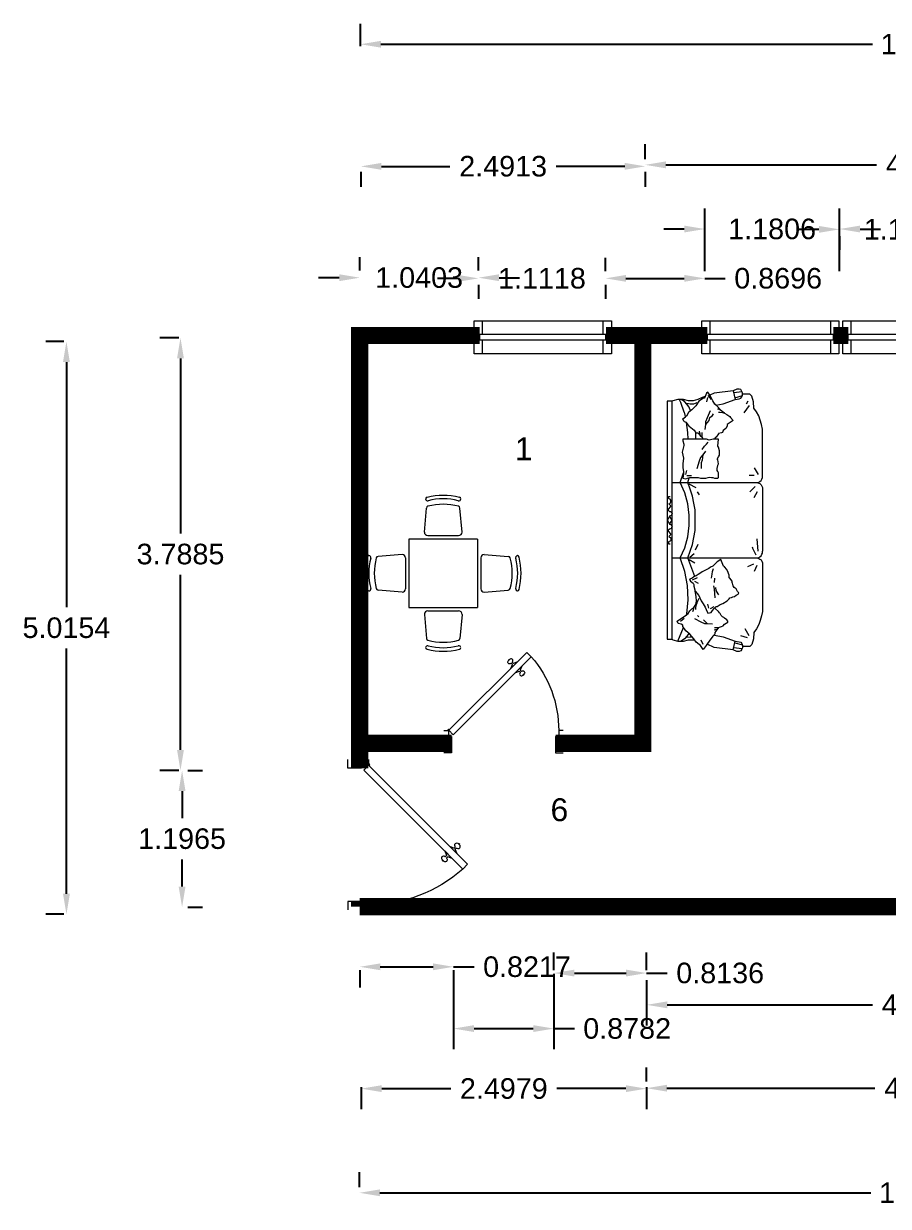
# Model space of a CAD drawing. Header units: metres. Extents: x -92766 to 98207, y -36056 to 71601.
# Drawn here: x 2.06 to 9.63, y -2.62 to 7.73 of the extents above; entities that cross this region are included whole.
import ezdxf

# ---------------------------------------------------------------- set-up
doc = ezdxf.new("R2010")
doc.units = ezdxf.units.M
doc.header["$MEASUREMENT"] = 0
for name, color, linetype, lineweight in [('ANGLE (COTE)', 251, 'Continuous', 0), ('DOORS (USI)', 5, 'Continuous', 15), ('TABLE (TABEL)', 251, 'Continuous', 0), ('WALLS (PERETI)', 1, 'Continuous', 30), ('WINDOWS (FERESTRE)', 4, 'Continuous', 15), ('www.cadblocksfree.com', 7, 'Continuous', 5)]:
    doc.layers.add(name, color=color, linetype=linetype, lineweight=lineweight)
doc.styles.get("Standard").update_dxf_attribs({"font": 'arial.ttf'})
doc.dimstyles.get("Standard").update_dxf_attribs({"dimtxt": 0.18, "dimasz": 0.18, "dimexe": 0.18, "dimexo": 0.0625, "dimgap": 0.09, "dimtad": 0, "dimtih": 1, "dimtoh": 1, "dimdec": 4, "dimzin": 0, "dimdsep": 46, "dimtxsty": 'Standard', "dimcen": 0.09, "dimadec": 0, "dimazin": 0, "dimtfac": 1, "dimtdec": 4, "dimtofl": 0, "dimtmove": 0, "dimatfit": 3, "dimfxl": 1, "dimtolj": 1, "dimtzin": 0, "dimarcsym": 0})

# ---------------------------------------------------------------- blocks, each defined once
blk = doc.blocks.new('puerta 0.8')
at = {"layer": 'www.cadblocksfree.com'}
for points in [[(0, 0.8), (0, 0.7691), (0.0411, 0.7691), (0.0411, 0.7486), (0.1489, 0.7486), (0.1489, 0.8)], [(0, 0), (0, 0.0309), (0.0411, 0.0309), (0.0411, 0.0514), (0.1489, 0.0514), (0.1489, 0)]]:
    blk.add_lwpolyline(points, dxfattribs=at)
at = {"layer": 'www.cadblocksfree.com', "linetype": 'Continuous'}
for points in [[(-0.0012, 0.7662), (0.0279, 0.7371), (-0.4942, 0.2151), (-0.5233, 0.2442)], [(-0.4718, 0.3675), (-0.4697, 0.3654), (-0.4733, 0.3618), (-0.4755, 0.3639)], [(-0.3708, 0.2665), (-0.373, 0.2687), (-0.3766, 0.2651), (-0.3744, 0.2629)]]:
    blk.add_lwpolyline(points, close=True, dxfattribs=at)
for points in [[(-0.4169, 0.3505), (-0.4606, 0.3069), (-0.4487, 0.3338), (-0.4552, 0.3402, 0.414214), (-0.4591, 0.3402, -0.990713), (-0.4745, 0.3605), (-0.4684, 0.3666)], [(-0.4584, 0.309), (-0.4148, 0.3527), (-0.4417, 0.3408), (-0.4481, 0.3473, -0.414214), (-0.4481, 0.3512, 0.990713), (-0.4684, 0.3666), (-0.4745, 0.3605)], [(-0.3878, 0.3214), (-0.4315, 0.2778), (-0.4046, 0.2896), (-0.3981, 0.2832, -0.414214), (-0.3981, 0.2793, 0.990713), (-0.3778, 0.2638), (-0.3717, 0.2699)], [(-0.4293, 0.2799), (-0.3857, 0.3236), (-0.3975, 0.2967), (-0.3911, 0.2902, 0.414214), (-0.3872, 0.2902, -0.990713), (-0.3717, 0.2699), (-0.3778, 0.2638)]]:
    blk.add_lwpolyline(points, format="xyb", dxfattribs=at)
at = {"layer": 'www.cadblocksfree.com'}
blk.add_circle((-0.0041, 0.7691), 0.00413, dxfattribs=at)
at = {"layer": 'www.cadblocksfree.com', "linetype": 'Continuous', "lineweight": 0}
blk.add_arc((-0.0021, 0.7802), 0.7493, 228.94963, 270.1584, dxfattribs=at)
blk = doc.blocks.new('PUERTA .90')
at = {"layer": 'www.cadblocksfree.com'}
for points in [[(-0.1234, 0.875), (-0.1234, 0.8441), (-0.0823, 0.8441), (-0.0823, 0.8236), (0, 0.8236), (0, 0.875)], [(-0.1234, -0.025), (-0.1234, 0.0059), (-0.0823, 0.0059), (-0.0823, 0.0264), (0, 0.0264), (0, -0.025)]]:
    blk.add_lwpolyline(points, dxfattribs=at)
at = {"layer": 'www.cadblocksfree.com', "linetype": 'Continuous'}
for points in [[(-0.1246, 0.8412), (-0.0955, 0.8121), (-0.6883, 0.2194), (-0.7174, 0.2485)], [(-0.666, 0.3718), (-0.6638, 0.3697), (-0.6674, 0.366), (-0.6696, 0.3682)], [(-0.5649, 0.2708), (-0.5671, 0.273), (-0.5707, 0.2694), (-0.5685, 0.2672)]]:
    blk.add_lwpolyline(points, close=True, dxfattribs=at)
for points in [[(-0.6111, 0.3548), (-0.6547, 0.3112), (-0.6429, 0.338), (-0.6493, 0.3445, 0.414214), (-0.6532, 0.3445, -0.990713), (-0.6686, 0.3648), (-0.6626, 0.3709)], [(-0.6525, 0.3133), (-0.6089, 0.357), (-0.6358, 0.3451), (-0.6422, 0.3516, -0.414214), (-0.6422, 0.3555, 0.990713), (-0.6626, 0.3709), (-0.6686, 0.3648)], [(-0.582, 0.3257), (-0.6256, 0.2821), (-0.5987, 0.2939), (-0.5923, 0.2875, -0.414214), (-0.5923, 0.2835, 0.990713), (-0.572, 0.2681), (-0.5659, 0.2742)], [(-0.6235, 0.2842), (-0.5798, 0.3279), (-0.5917, 0.301), (-0.5852, 0.2945, 0.414214), (-0.5813, 0.2945, -0.990713), (-0.5659, 0.2742), (-0.572, 0.2681)]]:
    blk.add_lwpolyline(points, format="xyb", dxfattribs=at)
at = {"layer": 'www.cadblocksfree.com'}
blk.add_circle((-0.1276, 0.8441), 0.00413, dxfattribs=at)
at = {"layer": 'www.cadblocksfree.com', "linetype": 'Continuous', "lineweight": 0}
blk.add_arc((-0.1259, 0.8534), 0.8476, 228.42363, 270.16385, dxfattribs=at)
blk = doc.blocks.new('V_C_12M')
at = {"extrusion": (0, 0, -1)}
for p, q in [((0.05, -0.03), (0, -0.03)), ((0.05, -0.02), (0.05, -0.48)), ((0.07, -0.02), (0.05, -0.02)), ((0.07, -0.02), (0.07, -0.48)), ((0.12, -0.03), (0.07, -0.03)), ((0.05, -0.47), (0, -0.47)), ((0.12, -0.47), (0.07, -0.47)), ((0.07, -0.48), (0.05, -0.48))]:
    blk.add_line(p, q, dxfattribs=at)
blk.add_lwpolyline([(0, -0.5), (0, 0), (-0.12, 0), (-0.12, -0.5)], close=True, dxfattribs=at)
blk = doc.blocks.new('A$C454D7544')
at = {"linetype": 'Continuous'}
for p, q in [((225, 100), (255, 450)), ((775, 100), (745, 450)), ((0, 0), (0, -1000)), ((1000, 0), (0, 0)), ((275, 50), (725, 50)), ((1000, 0), (1000, -1000)), ((-100, -225), (-450, -255)), ((-50, -275), (-50, -725)), ((1050, -275), (1050, -725)), ((1100, -225), (1450, -255)), ((-100, -775), (-450, -745)), ((1100, -775), (1450, -745)), ((0, -1000), (1000, -1000)), ((225, -1100), (255, -1450)), ((275, -1050), (725, -1050)), ((775, -1100), (745, -1450))]:
    blk.add_line(p, q, dxfattribs=at)
for centre, radius, start, end in [((271, 579), 30, 104.0148, 166.513), ((272, 587), 30, 183.6236, 284.5983), ((500, -337), 974, 75.9852, 104.0148), ((500, -287), 874, 75.4017, 104.5983), ((728, 587), 30, 255.4017, 356.3764), ((729, 579), 30, 13.487, 75.9852), ((285, 448), 30, 105.3076, 175.0683), ((500, -337), 844, 74.6924, 105.3076), ((715, 448), 30, 4.9317, 74.6924), ((275, 100), 50, 180, 270), ((725, 100), 50, 270, 0), ((337, -500), 974, 165.9852, 194.0148), ((-579, -271), 30, 103.487, 165.9852), ((287, -500), 874, 165.4017, 194.5983), ((-587, -272), 30, 345.4017, 86.3764), ((337, -500), 844, 164.6924, 195.3076), ((-448, -285), 30, 94.9317, 164.6924), ((-100, -275), 50, 0, 90), ((1100, -275), 50, 90, 180), ((1448, -285), 30, 15.3076, 85.0683), ((663, -500), 844, 344.6924, 15.3076), ((1587, -272), 30, 93.6236, 194.5983), ((713, -500), 874, 345.4017, 14.5983), ((1579, -271), 30, 14.0148, 76.513), ((663, -500), 974, 345.9852, 14.0148), ((-579, -729), 30, 194.0148, 256.513), ((-587, -728), 30, 273.6236, 14.5983), ((-448, -715), 30, 195.3076, 265.0683), ((-100, -725), 50, 270, 0), ((1100, -725), 50, 180, 270), ((1448, -715), 30, 274.9317, 344.6924), ((1587, -728), 30, 165.4017, 266.3764), ((1579, -729), 30, 283.487, 345.9852), ((275, -1100), 50, 90, 180), ((725, -1100), 50, 0, 90), ((285, -1448), 30, 184.9317, 254.6924), ((500, -663), 844, 254.6924, 285.3076), ((715, -1448), 30, 285.3076, 355.0683), ((272, -1587), 30, 75.4017, 176.3764), ((271, -1579), 30, 193.487, 255.9852), ((500, -663), 974, 255.9852, 284.0148), ((500, -713), 874, 255.4017, 284.5983), ((728, -1587), 30, 3.6236, 104.5983), ((729, -1579), 30, 284.0148, 346.513)]:
    blk.add_arc(centre, radius, start, end, dxfattribs=at)
blk = doc.blocks.new('SOFA3')
at = {"color": 3}
for p, q in [((993.75, 0), (-993.75, 0)), ((-993.75, 0), (-993.75, -42.5)), ((993.75, -42.5), (993.75, 0)), ((-998.75, -47.5), (-1008.75, -90)), ((-1008.75, -90), (-1008.75, -135)), ((-993.75, -42.5), (-998.75, -47.5)), ((-993.75, -42.5), (1.25, -42.5)), ((-313.75, -42.5), (-313.75, -750)), ((1.25, -42.5), (993.75, -42.5)), ((316.25, -42.5), (316.25, -750)), ((998.75, -47.5), (993.75, -42.5)), ((1008.75, -90), (998.75, -47.5)), ((1008.75, -135), (1008.75, -90)), ((-991.25, -145), (-1008.75, -117.5)), ((-1008.75, -135), (-998.75, -177.5)), ((-998.75, -177.5), (-998.75, -217.5)), ((-968.75, -165), (-991.25, -145)), ((-976.25, -165), (-973.75, -192.5)), ((-973.75, -192.5), (-973.75, -210)), ((-946.25, -180), (-968.75, -165)), ((-468.75, -230), (-313.75, -172.5)), ((-313.75, -172.5), (-258.75, -192.5)), ((-258.75, -192.5), (-201.25, -212.5)), ((201.25, -212.5), (258.75, -192.5)), ((258.75, -192.5), (316.25, -172.5)), ((316.25, -172.5), (353.75, -185)), ((913.75, -195), (943.75, -182.5)), ((943.75, -182.5), (968.75, -165)), ((968.75, -165), (991.25, -145)), ((978.75, -165), (973.75, -192.5)), ((973.75, -192.5), (973.75, -222.5)), ((991.25, -145), (1008.75, -117.5)), ((998.75, -177.5), (1008.75, -135)), ((998.75, -217.5), (998.75, -177.5)), ((-998.75, -217.5), (-1001.25, -232.5)), ((-466.25, -232.5), (-471.25, -222.5)), ((-201.25, -212.5), (-143.75, -222.5)), ((-143.75, -222.5), (-86.25, -232.5)), ((-86.25, -232.5), (-23.75, -235)), ((-23.75, -235), (26.25, -235)), ((26.25, -235), (86.25, -232.5)), ((86.25, -232.5), (143.75, -222.5)), ((143.75, -222.5), (201.25, -212.5)), ((736.25, -237.5), (676.25, -237.5)), ((973.75, -222.5), (983.75, -250)), ((1008.75, -255), (998.75, -217.5)), ((1026.25, -292.5), (1008.75, -255)), ((1033.75, -317.5), (1026.25, -292.5)), ((-1081.25, -552.5), (-1061.25, -392.5)), ((-1061.25, -392.5), (-1033.75, -335)), ((-958.75, -395), (-973.75, -467.5)), ((1061.25, -392.5), (1043.75, -355)), ((1081.25, -552.5), (1061.25, -392.5)), ((-973.75, -467.5), (-1008.75, -567.5)), ((961.25, -407.5), (973.75, -467.5)), ((973.75, -467.5), (1008.75, -567.5)), ((-1096.25, -582.5), (-1081.25, -552.5)), ((-1096.25, -600), (-1096.25, -582.5)), ((-1081.25, -552.5), (-1008.75, -567.5)), ((-1008.75, -567.5), (-1013.75, -600)), ((1081.25, -552.5), (1008.75, -567.5)), ((1008.75, -567.5), (1013.75, -600)), ((1096.25, -582.5), (1081.25, -552.5)), ((1096.25, -600), (1096.25, -582.5)), ((-1091.25, -615), (-1096.25, -600)), ((-1076.25, -625), (-1091.25, -615)), ((-1063.75, -630), (-1076.25, -625)), ((-1046.25, -630), (-1063.75, -630)), ((-1053.75, -690), (-1053.75, -630)), ((-1036.25, -707.5), (-1053.75, -690)), ((-1028.75, -625), (-1046.25, -630)), ((-1018.75, -615), (-1028.75, -625)), ((-1013.75, -600), (-1018.75, -615)), ((1013.75, -600), (1018.75, -615)), ((1018.75, -615), (1031.25, -625)), ((1031.25, -625), (1046.25, -630)), ((1036.25, -707.5), (1053.75, -690)), ((1046.25, -630), (1063.75, -630)), ((1053.75, -690), (1053.75, -630)), ((1063.75, -630), (1076.25, -625)), ((1076.25, -625), (1091.25, -615)), ((1091.25, -615), (1096.25, -600)), ((-988.75, -720), (-1036.25, -707.5)), ((-936.25, -725), (-988.75, -720)), ((-906.25, -745), (-936.25, -725)), ((-871.25, -765), (-906.25, -745)), ((-836.25, -777.5), (-871.25, -765)), ((-798.75, -787.5), (-836.25, -777.5)), ((-761.25, -795), (-798.75, -787.5)), ((-341.25, -790), (-356.25, -795)), ((-331.25, -785), (-341.25, -790)), ((-323.75, -775), (-331.25, -785)), ((-318.75, -765), (-323.75, -775)), ((-313.75, -750), (-318.75, -765)), ((-313.75, -750), (-311.25, -765)), ((-311.25, -765), (-306.25, -775)), ((-306.25, -775), (-296.25, -785)), ((-296.25, -785), (-283.75, -790)), ((-283.75, -790), (-273.75, -795)), ((283.75, -790), (273.75, -795)), ((296.25, -785), (283.75, -790)), ((306.25, -775), (296.25, -785)), ((311.25, -765), (306.25, -775)), ((316.25, -750), (311.25, -765)), ((316.25, -750), (318.75, -765)), ((318.75, -765), (323.75, -775)), ((323.75, -775), (331.25, -785)), ((331.25, -785), (343.75, -790)), ((343.75, -790), (356.25, -795)), ((761.25, -795), (798.75, -787.5)), ((798.75, -787.5), (836.25, -777.5)), ((836.25, -777.5), (873.75, -765)), ((873.75, -765), (906.25, -745)), ((906.25, -745), (936.25, -725)), ((936.25, -725), (988.75, -720)), ((988.75, -720), (1036.25, -707.5)), ((-723.75, -797.5), (-761.25, -795)), ((-683.75, -795), (-723.75, -797.5)), ((-366.25, -795), (-683.75, -795)), ((-356.25, -795), (-366.25, -795)), ((-273.75, -795), (-258.75, -795)), ((1.25, -795), (-258.75, -795)), ((258.75, -795), (1.25, -795)), ((273.75, -795), (258.75, -795)), ((356.25, -795), (368.75, -795)), ((368.75, -795), (683.75, -795)), ((683.75, -795), (723.75, -797.5)), ((723.75, -797.5), (761.25, -795))]:
    blk.add_line(p, q, dxfattribs=at)
at = {"color": 1}
for p, q in [((-1008.75, -90), (-896.25, -135)), ((-868.75, -117.5), (-861.25, -92.5)), ((-861.25, -92.5), (-843.75, -82.5)), ((-843.75, -82.5), (-823.75, -112.5)), ((-178.75, -10), (-196.25, -10)), ((-196.25, -10), (-196.25, -25)), ((-176.25, -17.5), (-178.75, -10)), ((-173.75, -25), (-176.25, -17.5)), ((-168.75, -30), (-173.75, -25)), ((-161.25, -30), (-168.75, -30)), ((-151.25, -30), (-161.25, -30)), ((-143.75, -27.5), (-151.25, -30)), ((-141.25, -22.5), (-143.75, -27.5)), ((-136.25, -15), (-141.25, -22.5)), ((-118.75, -30), (-136.25, -15)), ((-86.25, -5), (-118.75, -30)), ((-73.75, -20), (-86.25, -5)), ((-71.25, -27.5), (-73.75, -20)), ((-68.75, -35), (-71.25, -27.5)), ((-61.25, -37.5), (-68.75, -35)), ((-53.75, -42.5), (-61.25, -37.5)), ((-43.75, -37.5), (-53.75, -42.5)), ((-36.25, -35), (-43.75, -37.5)), ((-33.75, -27.5), (-36.25, -35)), ((-31.25, -20), (-33.75, -27.5)), ((1.25, -2.5), (-31.25, -20)), ((-31.25, -20), (1.25, -42.5)), ((33.75, -20), (1.25, -2.5)), ((1.25, -42.5), (33.75, -20)), ((36.25, -27.5), (33.75, -20)), ((38.75, -35), (36.25, -27.5)), ((46.25, -37.5), (38.75, -35)), ((56.25, -42.5), (46.25, -37.5)), ((63.75, -37.5), (56.25, -42.5)), ((68.75, -35), (63.75, -37.5)), ((73.75, -27.5), (68.75, -35)), ((88.75, -5), (73.75, -20)), ((73.75, -20), (73.75, -27.5)), ((121.25, -30), (88.75, -5)), ((138.75, -15), (121.25, -30)), ((138.75, -15), (141.25, -22.5)), ((141.25, -22.5), (146.25, -27.5)), ((146.25, -27.5), (153.75, -30)), ((153.75, -30), (163.75, -30)), ((163.75, -30), (168.75, -30)), ((168.75, -30), (176.25, -25)), ((176.25, -25), (178.75, -17.5)), ((178.75, -17.5), (183.75, -10)), ((183.75, -10), (198.75, -10)), ((198.75, -10), (198.75, -25)), ((-991.25, -222.5), (-951.25, -190)), ((-951.25, -190), (-923.75, -155)), ((-923.75, -155), (-886.25, -130)), ((-896.25, -135), (-893.75, -135)), ((-886.25, -130), (-876.25, -130)), ((-876.25, -130), (-868.75, -117.5)), ((-843.75, -110), (-816.25, -142.5)), ((-823.75, -112.5), (-798.75, -150)), ((-798.75, -150), (-778.75, -175)), ((-786.25, -162.5), (-781.25, -165)), ((-781.25, -165), (-663.75, -175)), ((-778.75, -175), (-756.25, -190)), ((-756.25, -190), (-738.75, -205)), ((-663.75, -175), (-543.75, -170)), ((-543.75, -170), (-428.75, -147.5)), ((-508.75, -195), (-526.25, -217.5)), ((-493.75, -187.5), (-508.75, -195)), ((-491.25, -190), (-493.75, -187.5)), ((-483.75, -207.5), (-491.25, -190)), ((-428.75, -147.5), (-313.75, -107.5)), ((-326.25, -182.5), (-356.25, -230)), ((-313.75, -107.5), (-228.75, -147.5)), ((-278.75, -225), (-311.25, -190)), ((-228.75, -147.5), (-138.75, -172.5)), ((-138.75, -172.5), (-43.75, -185)), ((-43.75, -185), (43.75, -185)), ((43.75, -185), (138.75, -172.5)), ((138.75, -172.5), (228.75, -147.5)), ((228.75, -147.5), (316.25, -107.5)), ((303.75, -180), (273.75, -240)), ((316.25, -107.5), (396.25, -137.5)), ((351.25, -130), (346.25, -155)), ((346.25, -155), (351.25, -170)), ((388.75, -135), (351.25, -130)), ((351.25, -170), (356.25, -190)), ((356.25, -190), (356.25, -207.5)), ((373.75, -165), (373.75, -202.5)), ((383.75, -155), (416.25, -165)), ((406.25, -135), (388.75, -135)), ((438.75, -130), (406.25, -135)), ((471.25, -130), (438.75, -130)), ((518.75, -135), (471.25, -130)), ((568.75, -125), (518.75, -135)), ((613.75, -135), (568.75, -125)), ((623.75, -140), (613.75, -135)), ((636.25, -140), (623.75, -140)), ((663.75, -130), (636.25, -140)), ((678.75, -130), (663.75, -130)), ((676.25, -190), (678.75, -180)), ((676.25, -212.5), (676.25, -190)), ((678.75, -135), (678.75, -130)), ((678.75, -150), (678.75, -135)), ((678.75, -170), (678.75, -150)), ((678.75, -180), (678.75, -170)), ((678.75, -175), (733.75, -172.5)), ((733.75, -172.5), (816.25, -162.5)), ((786.25, -185), (753.75, -225)), ((786.25, -185), (816.25, -162.5)), ((816.25, -162.5), (821.25, -145)), ((821.25, -145), (828.75, -140)), ((828.75, -140), (846.25, -130)), ((846.25, -130), (863.75, -152.5)), ((868.75, -162.5), (863.75, -152.5)), ((903.75, -142.5), (866.25, -150)), ((901.25, -177.5), (868.75, -162.5)), ((921.25, -205), (901.25, -177.5)), ((903.75, -142.5), (983.75, -115)), ((983.75, -115), (1006.25, -102.5)), ((-1078.75, -300), (-1046.25, -277.5)), ((-1046.25, -277.5), (-1036.25, -267.5)), ((-1036.25, -267.5), (-1018.75, -242.5)), ((-1036.25, -300), (-1001.25, -285)), ((-1018.75, -242.5), (-991.25, -222.5)), ((-863.75, -315), (-851.25, -285)), ((-851.25, -285), (-823.75, -230)), ((-806.25, -265), (-796.25, -252.5)), ((-751.25, -217.5), (-763.75, -212.5)), ((-728.75, -222.5), (-751.25, -217.5)), ((-728.75, -237.5), (-746.25, -237.5)), ((-738.75, -205), (-728.75, -222.5)), ((-728.75, -222.5), (-711.25, -235)), ((-706.25, -242.5), (-728.75, -237.5)), ((-711.25, -235), (-691.25, -247.5)), ((-691.25, -247.5), (-706.25, -242.5)), ((-703.75, -240), (-676.25, -245)), ((-671.25, -285), (-698.75, -300)), ((-691.25, -247.5), (-666.25, -260)), ((-676.25, -245), (-636.25, -242.5)), ((-628.75, -265), (-671.25, -285)), ((-666.25, -260), (-651.25, -267.5)), ((-636.25, -242.5), (-591.25, -235)), ((-591.25, -235), (-628.75, -265)), ((-548.75, -222.5), (-591.25, -235)), ((-536.25, -222.5), (-548.75, -222.5)), ((-526.25, -217.5), (-536.25, -222.5)), ((-508.75, -227.5), (-526.25, -257.5)), ((-496.25, -212.5), (-478.75, -252.5)), ((-471.25, -222.5), (-483.75, -207.5)), ((-463.75, -242.5), (-466.25, -232.5)), ((-453.75, -260), (-463.75, -242.5)), ((-443.75, -272.5), (-453.75, -260)), ((-431.25, -292.5), (-443.75, -272.5)), ((-416.25, -320), (-431.25, -292.5)), ((-246.25, -237.5), (-198.75, -260)), ((238.75, -250), (213.75, -267.5)), ((356.25, -257.5), (351.25, -277.5)), ((351.25, -277.5), (351.25, -322.5)), ((356.25, -207.5), (356.25, -222.5)), ((356.25, -222.5), (356.25, -232.5)), ((356.25, -232.5), (356.25, -257.5)), ((493.75, -267.5), (428.75, -247.5)), ((443.75, -285), (433.75, -285)), ((478.75, -285), (443.75, -285)), ((501.25, -292.5), (478.75, -285)), ((523.75, -277.5), (493.75, -267.5)), ((546.25, -297.5), (501.25, -292.5)), ((546.25, -297.5), (523.75, -277.5)), ((591.25, -292.5), (618.75, -312.5)), ((676.25, -227.5), (676.25, -212.5)), ((678.75, -247.5), (676.25, -227.5)), ((676.25, -277.5), (678.75, -247.5)), ((676.25, -312.5), (676.25, -277.5)), ((693.75, -292.5), (676.25, -297.5)), ((708.75, -275), (693.75, -292.5)), ((693.75, -292.5), (731.25, -292.5)), ((731.25, -255), (708.75, -275)), ((708.75, -275), (721.25, -275)), ((721.25, -275), (743.75, -270)), ((753.75, -225), (731.25, -240)), ((731.25, -240), (731.25, -255)), ((731.25, -292.5), (733.75, -292.5)), ((956.25, -240), (921.25, -205)), ((993.75, -265), (956.25, -240)), ((1021.25, -302.5), (993.75, -265)), ((-1046.25, -325), (-1078.75, -300)), ((-1028.75, -337.5), (-1046.25, -325)), ((-1008.75, -350), (-1028.75, -337.5)), ((-968.75, -382.5), (-1008.75, -350)), ((-951.25, -397.5), (-968.75, -382.5)), ((-913.75, -405), (-918.75, -392.5)), ((-896.25, -395), (-896.25, -397.5)), ((-868.75, -377.5), (-863.75, -337.5)), ((-863.75, -337.5), (-831.25, -302.5)), ((-863.75, -337.5), (-863.75, -315)), ((-743.75, -325), (-776.25, -340)), ((-776.25, -340), (-768.75, -367.5)), ((-768.75, -367.5), (-753.75, -377.5)), ((-753.75, -377.5), (-736.25, -392.5)), ((-726.25, -317.5), (-743.75, -325)), ((-736.25, -362.5), (-718.75, -392.5)), ((-736.25, -392.5), (-731.25, -397.5)), ((-733.75, -347.5), (-701.25, -340)), ((-698.75, -300), (-726.25, -317.5)), ((-646.25, -400), (-576.25, -395)), ((-576.25, -395), (-546.25, -390)), ((-518.75, -395), (-483.75, -397.5)), ((-483.75, -370), (-451.25, -375)), ((-451.25, -375), (-426.25, -380)), ((-426.25, -380), (-403.75, -387.5)), ((-401.25, -347.5), (-416.25, -320)), ((-391.25, -362.5), (-401.25, -347.5)), ((-383.75, -382.5), (-391.25, -362.5)), ((-361.25, -402.5), (-383.75, -382.5)), ((351.25, -322.5), (356.25, -342.5)), ((356.25, -382.5), (351.25, -395)), ((351.25, -395), (351.25, -405)), ((356.25, -342.5), (361.25, -352.5)), ((361.25, -352.5), (356.25, -370)), ((356.25, -370), (356.25, -382.5)), ((576.25, -320), (546.25, -297.5)), ((618.75, -312.5), (636.25, -327.5)), ((636.25, -327.5), (651.25, -342.5)), ((668.75, -350), (676.25, -327.5)), ((676.25, -385), (668.75, -350)), ((676.25, -327.5), (676.25, -312.5)), ((678.75, -397.5), (676.25, -385)), ((758.75, -317.5), (798.75, -322.5)), ((798.75, -322.5), (826.25, -322.5)), ((798.75, -322.5), (833.75, -350)), ((826.25, -322.5), (858.75, -337.5)), ((833.75, -350), (858.75, -355)), ((858.75, -337.5), (916.25, -362.5)), ((858.75, -355), (876.25, -377.5)), ((876.25, -377.5), (888.75, -387.5)), ((968.75, -397.5), (998.75, -382.5)), ((1026.25, -337.5), (988.75, -327.5)), ((998.75, -382.5), (1036.25, -362.5)), ((1041.25, -340), (1008.75, -367.5)), ((1021.25, -310), (1021.25, -302.5)), ((1033.75, -317.5), (1021.25, -310)), ((1061.25, -327.5), (1033.75, -317.5)), ((1036.25, -362.5), (1068.75, -340)), ((1068.75, -340), (1061.25, -327.5)), ((-936.25, -397.5), (-951.25, -397.5)), ((-913.75, -415), (-936.25, -397.5)), ((-913.75, -415), (-913.75, -405)), ((-896.25, -430), (-913.75, -415)), ((-896.25, -397.5), (-896.25, -430)), ((-896.25, -430), (-886.25, -455)), ((-886.25, -455), (-881.25, -467.5)), ((-881.25, -467.5), (-868.75, -480)), ((-868.75, -480), (-851.25, -507.5)), ((-831.25, -497.5), (-816.25, -480)), ((-816.25, -480), (-811.25, -472.5)), ((-811.25, -472.5), (-806.25, -462.5)), ((-806.25, -462.5), (-796.25, -450)), ((-796.25, -450), (-778.75, -442.5)), ((-778.75, -442.5), (-773.75, -437.5)), ((-773.75, -437.5), (-761.25, -430)), ((-761.25, -430), (-738.75, -405)), ((-738.75, -405), (-738.75, -400)), ((-731.25, -397.5), (-721.25, -410)), ((-721.25, -410), (-718.75, -417.5)), ((-718.75, -417.5), (-703.75, -442.5)), ((-703.75, -442.5), (-696.25, -465)), ((-696.25, -465), (-673.75, -500)), ((-613.75, -422.5), (-621.25, -427.5)), ((-586.25, -407.5), (-613.75, -422.5)), ((-561.25, -402.5), (-586.25, -407.5)), ((-411.25, -497.5), (-388.75, -477.5)), ((-388.75, -477.5), (-383.75, -470)), ((-383.75, -470), (-328.75, -447.5)), ((-346.25, -417.5), (-361.25, -402.5)), ((-328.75, -447.5), (-346.25, -417.5)), ((351.25, -405), (351.25, -422.5)), ((351.25, -422.5), (356.25, -427.5)), ((356.25, -427.5), (373.75, -427.5)), ((373.75, -427.5), (396.25, -427.5)), ((396.25, -427.5), (406.25, -422.5)), ((406.25, -422.5), (416.25, -417.5)), ((416.25, -417.5), (433.75, -417.5)), ((433.75, -417.5), (456.25, -422.5)), ((456.25, -422.5), (461.25, -422.5)), ((461.25, -422.5), (471.25, -427.5)), ((471.25, -427.5), (506.25, -422.5)), ((506.25, -422.5), (511.25, -417.5)), ((511.25, -417.5), (531.25, -427.5)), ((531.25, -427.5), (543.75, -437.5)), ((543.75, -437.5), (551.25, -437.5)), ((551.25, -437.5), (581.25, -437.5)), ((581.25, -437.5), (611.25, -427.5)), ((611.25, -427.5), (618.75, -422.5)), ((618.75, -422.5), (678.75, -427.5)), ((678.75, -427.5), (678.75, -397.5)), ((688.75, -400), (681.25, -397.5)), ((693.75, -410), (688.75, -400)), ((721.25, -430), (693.75, -410)), ((726.25, -430), (721.25, -430)), ((731.25, -452.5), (726.25, -430)), ((733.75, -462.5), (731.25, -452.5)), ((748.75, -467.5), (733.75, -462.5)), ((766.25, -490), (748.75, -467.5)), ((786.25, -502.5), (766.25, -490)), ((893.75, -477.5), (883.75, -497.5)), ((893.75, -477.5), (908.75, -460)), ((901.25, -462.5), (893.75, -477.5)), ((903.75, -442.5), (901.25, -462.5)), ((903.75, -427.5), (903.75, -442.5)), ((908.75, -460), (921.25, -442.5)), ((921.25, -442.5), (928.75, -420)), ((921.25, -442.5), (941.25, -430)), ((941.25, -430), (956.25, -415)), ((956.25, -415), (968.75, -397.5)), ((-1073.75, -625), (-1063.75, -557.5)), ((-1023.75, -565), (-1041.25, -630)), ((-851.25, -507.5), (-843.75, -507.5)), ((-843.75, -507.5), (-831.25, -497.5)), ((-673.75, -500), (-656.25, -517.5)), ((-656.25, -517.5), (-648.75, -522.5)), ((-648.75, -522.5), (-643.75, -537.5)), ((-643.75, -537.5), (-638.75, -547.5)), ((-638.75, -547.5), (-636.25, -562.5)), ((-636.25, -562.5), (-626.25, -577.5)), ((-626.25, -577.5), (-616.25, -592.5)), ((-616.25, -592.5), (-606.25, -597.5)), ((-606.25, -597.5), (-593.75, -587.5)), ((-593.75, -587.5), (-573.75, -577.5)), ((-573.75, -577.5), (-566.25, -567.5)), ((-566.25, -567.5), (-561.25, -560)), ((-561.25, -560), (-546.25, -552.5)), ((-546.25, -552.5), (-523.75, -545)), ((-523.75, -545), (-521.25, -542.5)), ((-521.25, -542.5), (-508.75, -542.5)), ((-508.75, -542.5), (-483.75, -522.5)), ((-483.75, -522.5), (-481.25, -517.5)), ((-481.25, -517.5), (-458.75, -517.5)), ((-458.75, -517.5), (-443.75, -512.5)), ((-443.75, -512.5), (-436.25, -510)), ((-436.25, -510), (-411.25, -497.5)), ((798.75, -502.5), (786.25, -502.5)), ((833.75, -552.5), (798.75, -502.5)), ((858.75, -530), (833.75, -552.5)), ((866.25, -522.5), (858.75, -530)), ((883.75, -497.5), (866.25, -522.5)), ((1023.75, -565), (1041.25, -630)), ((1073.75, -625), (1063.75, -557.5)), ((-981.25, -670), (-966.25, -615)), ((-966.25, -685), (-906.25, -652.5)), ((-366.25, -722.5), (-388.75, -670)), ((281.25, -735), (238.75, -690)), ((373.75, -727.5), (373.75, -685)), ((958.75, -685), (898.75, -640)), ((996.25, -672.5), (968.75, -660)), ((-378.75, -750), (-426.25, -727.5)), ((-226.25, -710), (-288.75, -740)), ((-258.75, -760), (-153.75, -752.5)), ((-228.75, -717.5), (-226.25, -710)), ((238.75, -752.5), (186.25, -725)), ((381.25, -762.5), (438.75, -730))]:
    blk.add_line(p, q, dxfattribs=at)
blk = doc.blocks.new('*D107')
at = {"layer": 'ANGLE (COTE)', "color": 0, "lineweight": -2, "transparency": 16777216}
for p, q in [((5.007, 7.534), (5.007, 7.731)), ((15.029, 7.534), (15.029, 7.731)), ((5.187, 7.551), (9.493, 7.551)), ((14.849, 7.551), (10.544, 7.551))]:
    blk.add_line(p, q, dxfattribs=at)
at = {"layer": 'ANGLE (COTE)', "color": 0, "transparency": 16777216}
for points in [[(5.187, 7.581), (5.187, 7.521), (5.007, 7.551)], [(14.849, 7.581), (14.849, 7.521), (15.029, 7.551)]]:
    blk.add_solid(points, dxfattribs=at)
at = {"layer": 'Defpoints', "color": 0, "transparency": 16777216}
for p in [(5.007, 7.472), (15.029, 7.551), (15.029, 7.472)]:
    blk.add_point(p, dxfattribs=at)
at = {"layer": 'ANGLE (COTE)', "color": 0, "transparency": 16777216, "insert": (10.018, 7.551), "char_height": 0.18, "attachment_point": 5}
blk.add_mtext('\\A1;10.0219', dxfattribs=at)
blk = doc.blocks.new('*D108')
at = {"layer": 'ANGLE (COTE)', "color": 0, "lineweight": -2, "transparency": 16777216}
for p, q in [((2.41, 4.948), (2.252, 4.948)), ((2.432, 4.768), (2.432, 2.622)), ((2.432, 0.113), (2.432, 2.259)), ((2.41, -0.067), (2.252, -0.067))]:
    blk.add_line(p, q, dxfattribs=at)
at = {"layer": 'ANGLE (COTE)', "color": 0, "transparency": 16777216}
for points in [[(2.402, 4.768), (2.462, 4.768), (2.432, 4.948)], [(2.402, 0.113), (2.462, 0.113), (2.432, -0.067)]]:
    blk.add_solid(points, dxfattribs=at)
at = {"layer": 'Defpoints', "color": 0, "transparency": 16777216}
for p in [(2.472, 4.948), (2.432, -0.067), (2.472, -0.067)]:
    blk.add_point(p, dxfattribs=at)
at = {"layer": 'ANGLE (COTE)', "color": 0, "transparency": 16777216, "insert": (2.432, 2.441), "char_height": 0.18, "attachment_point": 5}
blk.add_mtext('\\A1;5.0154', dxfattribs=at)
blk = doc.blocks.new('*D109')
at = {"layer": 'ANGLE (COTE)', "color": 0, "lineweight": -2, "transparency": 16777216}
for p, q in [((4.998, -2.457), (4.998, -2.326)), ((15.01, -2.457), (15.01, -2.326)), ((5.178, -2.506), (9.478, -2.506)), ((14.83, -2.506), (10.53, -2.506))]:
    blk.add_line(p, q, dxfattribs=at)
at = {"layer": 'ANGLE (COTE)', "color": 0, "transparency": 16777216}
for points in [[(5.178, -2.476), (5.178, -2.536), (4.998, -2.506)], [(14.83, -2.476), (14.83, -2.536), (15.01, -2.506)]]:
    blk.add_solid(points, dxfattribs=at)
at = {"layer": 'Defpoints', "color": 0, "transparency": 16777216}
for p in [(4.998, -2.519), (15.01, -2.506), (15.01, -2.519)]:
    blk.add_point(p, dxfattribs=at)
at = {"layer": 'ANGLE (COTE)', "color": 0, "transparency": 16777216, "insert": (10.004, -2.506), "char_height": 0.18, "attachment_point": 5}
blk.add_mtext('\\A1;10.0125', dxfattribs=at)
blk = doc.blocks.new('*D111')
at = {"layer": 'ANGLE (COTE)', "color": 0, "lineweight": -2, "transparency": 16777216}
for p, q in [((3.417, 4.98), (3.251, 4.98)), ((3.431, 4.8), (3.431, 3.268)), ((3.431, 1.372), (3.431, 2.904)), ((3.417, 1.192), (3.251, 1.192))]:
    blk.add_line(p, q, dxfattribs=at)
at = {"layer": 'ANGLE (COTE)', "color": 0, "transparency": 16777216}
for points in [[(3.401, 4.8), (3.461, 4.8), (3.431, 4.98)], [(3.401, 1.372), (3.461, 1.372), (3.431, 1.192)]]:
    blk.add_solid(points, dxfattribs=at)
at = {"layer": 'Defpoints', "color": 0, "transparency": 16777216}
for p in [(3.48, 4.98), (3.431, 1.192), (3.48, 1.192)]:
    blk.add_point(p, dxfattribs=at)
at = {"layer": 'ANGLE (COTE)', "color": 0, "transparency": 16777216, "insert": (3.431, 3.086), "char_height": 0.18, "attachment_point": 5}
blk.add_mtext('\\A1;3.7885', dxfattribs=at)
blk = doc.blocks.new('*D112')
at = {"layer": 'ANGLE (COTE)', "color": 0, "lineweight": -2, "transparency": 16777216}
for p, q in [((3.494, 1.192), (3.625, 1.192)), ((3.445, 1.012), (3.445, 0.775)), ((3.445, 0.175), (3.445, 0.412)), ((3.494, -0.005), (3.625, -0.005))]:
    blk.add_line(p, q, dxfattribs=at)
at = {"layer": 'ANGLE (COTE)', "color": 0, "transparency": 16777216}
for points in [[(3.415, 1.012), (3.475, 1.012), (3.445, 1.192)], [(3.415, 0.175), (3.475, 0.175), (3.445, -0.005)]]:
    blk.add_solid(points, dxfattribs=at)
at = {"layer": 'Defpoints', "color": 0, "transparency": 16777216}
for p in [(3.431, 1.192), (3.431, -0.005), (3.445, -0.005)]:
    blk.add_point(p, dxfattribs=at)
at = {"layer": 'ANGLE (COTE)', "color": 0, "transparency": 16777216, "insert": (3.445, 0.594), "char_height": 0.18, "attachment_point": 5}
blk.add_mtext('\\A1;1.1965', dxfattribs=at)
blk = doc.blocks.new('*D113')
at = {"layer": 'ANGLE (COTE)', "color": 0, "lineweight": -2, "transparency": 16777216}
for p, q in [((5.014, -1.582), (5.014, -1.774)), ((5.194, -1.594), (5.798, -1.594)), ((7.332, -1.594), (6.728, -1.594)), ((7.512, -1.582), (7.512, -1.774))]:
    blk.add_line(p, q, dxfattribs=at)
at = {"layer": 'ANGLE (COTE)', "color": 0, "transparency": 16777216}
for points in [[(5.194, -1.564), (5.194, -1.624), (5.014, -1.594)], [(7.332, -1.564), (7.332, -1.624), (7.512, -1.594)]]:
    blk.add_solid(points, dxfattribs=at)
at = {"layer": 'Defpoints', "color": 0, "transparency": 16777216}
for p in [(5.014, -1.519), (7.512, -1.519), (7.512, -1.594)]:
    blk.add_point(p, dxfattribs=at)
at = {"layer": 'ANGLE (COTE)', "color": 0, "transparency": 16777216, "insert": (6.263, -1.594), "char_height": 0.18, "attachment_point": 5}
blk.add_mtext('\\A1;2.4979', dxfattribs=at)
blk = doc.blocks.new('*D114')
at = {"layer": 'ANGLE (COTE)', "color": 0, "lineweight": -2, "transparency": 16777216}
for p, q in [((7.512, -1.532), (7.512, -1.41)), ((12.448, -1.532), (12.448, -1.41)), ((7.692, -1.59), (9.513, -1.59)), ((12.268, -1.59), (10.447, -1.59))]:
    blk.add_line(p, q, dxfattribs=at)
at = {"layer": 'ANGLE (COTE)', "color": 0, "transparency": 16777216}
for points in [[(7.692, -1.56), (7.692, -1.62), (7.512, -1.59)], [(12.268, -1.56), (12.268, -1.62), (12.448, -1.59)]]:
    blk.add_solid(points, dxfattribs=at)
at = {"layer": 'Defpoints', "color": 0, "transparency": 16777216}
for p in [(7.512, -1.594), (12.448, -1.59), (12.448, -1.594)]:
    blk.add_point(p, dxfattribs=at)
at = {"layer": 'ANGLE (COTE)', "color": 0, "transparency": 16777216, "insert": (9.98, -1.59), "char_height": 0.18, "attachment_point": 5}
blk.add_mtext('\\A1;4.9358', dxfattribs=at)
blk = doc.blocks.new('*D118')
at = {"layer": 'ANGLE (COTE)', "color": 0, "lineweight": -2, "transparency": 16777216}
for p, q in [((5.011, 6.433), (5.011, 6.302)), ((5.191, 6.482), (5.791, 6.482)), ((7.322, 6.482), (6.722, 6.482)), ((7.502, 6.433), (7.502, 6.302))]:
    blk.add_line(p, q, dxfattribs=at)
at = {"layer": 'ANGLE (COTE)', "color": 0, "transparency": 16777216}
for points in [[(5.191, 6.512), (5.191, 6.452), (5.011, 6.482)], [(7.322, 6.512), (7.322, 6.452), (7.502, 6.482)]]:
    blk.add_solid(points, dxfattribs=at)
at = {"layer": 'Defpoints', "color": 0, "transparency": 16777216}
for p in [(5.011, 6.495), (7.502, 6.495), (7.502, 6.482)]:
    blk.add_point(p, dxfattribs=at)
at = {"layer": 'ANGLE (COTE)', "color": 0, "transparency": 16777216, "insert": (6.257, 6.482), "char_height": 0.18, "attachment_point": 5}
blk.add_mtext('\\A1;2.4913', dxfattribs=at)
blk = doc.blocks.new('*D119')
at = {"layer": 'ANGLE (COTE)', "color": 0, "lineweight": -2, "transparency": 16777216}
for p, q in [((7.502, 6.544), (7.502, 6.675)), ((12.485, 6.544), (12.485, 6.675)), ((7.682, 6.495), (9.526, 6.495)), ((12.305, 6.495), (10.461, 6.495))]:
    blk.add_line(p, q, dxfattribs=at)
at = {"layer": 'ANGLE (COTE)', "color": 0, "transparency": 16777216}
for points in [[(7.682, 6.525), (7.682, 6.465), (7.502, 6.495)], [(12.305, 6.525), (12.305, 6.465), (12.485, 6.495)]]:
    blk.add_solid(points, dxfattribs=at)
at = {"layer": 'Defpoints', "color": 0, "transparency": 16777216}
for p in [(7.502, 6.482), (12.485, 6.495), (12.485, 6.482)]:
    blk.add_point(p, dxfattribs=at)
at = {"layer": 'ANGLE (COTE)', "color": 0, "transparency": 16777216, "insert": (9.994, 6.495), "char_height": 0.18, "attachment_point": 5}
blk.add_mtext('\\A1;4.9827', dxfattribs=at)
blk = doc.blocks.new('*D121')
at = {"layer": 'ANGLE (COTE)', "color": 0, "lineweight": -2, "transparency": 16777216}
for p, q in [((5.001, 5.569), (5.001, 5.687)), ((6.041, 5.569), (6.041, 5.687)), ((4.821, 5.507), (4.641, 5.507)), ((6.221, 5.507), (6.401, 5.507))]:
    blk.add_line(p, q, dxfattribs=at)
at = {"layer": 'ANGLE (COTE)', "color": 0, "transparency": 16777216}
for points in [[(4.821, 5.537), (4.821, 5.477), (5.001, 5.507)], [(6.221, 5.537), (6.221, 5.477), (6.041, 5.507)]]:
    blk.add_solid(points, dxfattribs=at)
at = {"layer": 'Defpoints', "color": 0, "transparency": 16777216}
for p in [(5.001, 5.507), (6.041, 5.507), (6.041, 5.507)]:
    blk.add_point(p, dxfattribs=at)
at = {"layer": 'ANGLE (COTE)', "color": 0, "transparency": 16777216, "insert": (5.521, 5.507), "char_height": 0.18, "attachment_point": 5}
blk.add_mtext('\\A1;1.0403', dxfattribs=at)
blk = doc.blocks.new('*D122')
at = {"layer": 'ANGLE (COTE)', "color": 0, "lineweight": -2, "transparency": 16777216}
for p, q in [((5.861, 5.501), (5.681, 5.501)), ((7.333, 5.501), (7.513, 5.501)), ((6.041, 5.444), (6.041, 5.321)), ((7.153, 5.444), (7.153, 5.321))]:
    blk.add_line(p, q, dxfattribs=at)
at = {"layer": 'ANGLE (COTE)', "color": 0, "transparency": 16777216}
for points in [[(5.861, 5.531), (5.861, 5.471), (6.041, 5.501)], [(7.333, 5.531), (7.333, 5.471), (7.153, 5.501)]]:
    blk.add_solid(points, dxfattribs=at)
at = {"layer": 'Defpoints', "color": 0, "transparency": 16777216}
for p in [(6.041, 5.507), (7.153, 5.507), (7.153, 5.501)]:
    blk.add_point(p, dxfattribs=at)
at = {"layer": 'ANGLE (COTE)', "color": 0, "transparency": 16777216, "insert": (6.597, 5.501), "char_height": 0.18, "attachment_point": 5}
blk.add_mtext('\\A1;1.1118', dxfattribs=at)
blk = doc.blocks.new('*D123')
at = {"layer": 'ANGLE (COTE)', "color": 0, "lineweight": -2, "transparency": 16777216}
for p, q in [((7.153, 5.564), (7.153, 5.681)), ((8.023, 5.564), (8.023, 5.681)), ((7.333, 5.501), (7.843, 5.501)), ((8.023, 5.501), (8.203, 5.501))]:
    blk.add_line(p, q, dxfattribs=at)
at = {"layer": 'ANGLE (COTE)', "color": 0, "transparency": 16777216}
for points in [[(7.333, 5.531), (7.333, 5.471), (7.153, 5.501)], [(7.843, 5.531), (7.843, 5.471), (8.023, 5.501)]]:
    blk.add_solid(points, dxfattribs=at)
at = {"layer": 'Defpoints', "color": 0, "transparency": 16777216}
for p in [(7.153, 5.501), (8.023, 5.501), (8.023, 5.501)]:
    blk.add_point(p, dxfattribs=at)
at = {"layer": 'ANGLE (COTE)', "color": 0, "transparency": 16777216, "insert": (8.666, 5.501), "char_height": 0.18, "attachment_point": 5}
blk.add_mtext('\\A1;0.8696', dxfattribs=at)
blk = doc.blocks.new('*D124')
at = {"layer": 'ANGLE (COTE)', "color": 0, "lineweight": -2, "transparency": 16777216}
for p, q in [((8.023, 5.564), (8.023, 6.113)), ((9.203, 5.564), (9.203, 6.113)), ((7.843, 5.933), (7.663, 5.933)), ((9.383, 5.933), (9.563, 5.933))]:
    blk.add_line(p, q, dxfattribs=at)
at = {"layer": 'ANGLE (COTE)', "color": 0, "transparency": 16777216}
for points in [[(7.843, 5.963), (7.843, 5.903), (8.023, 5.933)], [(9.383, 5.963), (9.383, 5.903), (9.203, 5.933)]]:
    blk.add_solid(points, dxfattribs=at)
at = {"layer": 'Defpoints', "color": 0, "transparency": 16777216}
for p in [(9.203, 5.933), (8.023, 5.501), (9.203, 5.501)]:
    blk.add_point(p, dxfattribs=at)
at = {"layer": 'ANGLE (COTE)', "color": 0, "transparency": 16777216, "insert": (8.613, 5.933), "char_height": 0.18, "attachment_point": 5}
blk.add_mtext('\\A1;1.1806', dxfattribs=at)
blk = doc.blocks.new('*D125')
at = {"layer": 'ANGLE (COTE)', "color": 0, "lineweight": -2, "transparency": 16777216}
for p, q in [((9.023, 5.93), (8.843, 5.93)), ((10.577, 5.93), (10.757, 5.93)), ((9.203, 5.871), (9.203, 5.75)), ((10.397, 5.871), (10.397, 5.75))]:
    blk.add_line(p, q, dxfattribs=at)
at = {"layer": 'ANGLE (COTE)', "color": 0, "transparency": 16777216}
for points in [[(9.023, 5.96), (9.023, 5.9), (9.203, 5.93)], [(10.577, 5.96), (10.577, 5.9), (10.397, 5.93)]]:
    blk.add_solid(points, dxfattribs=at)
at = {"layer": 'Defpoints', "color": 0, "transparency": 16777216}
for p in [(9.203, 5.933), (10.397, 5.933), (10.397, 5.93)]:
    blk.add_point(p, dxfattribs=at)
at = {"layer": 'ANGLE (COTE)', "color": 0, "transparency": 16777216, "insert": (9.8, 5.93), "char_height": 0.18, "attachment_point": 5}
blk.add_mtext('\\A1;1.1938', dxfattribs=at)
blk = doc.blocks.new('*D130')
at = {"layer": 'ANGLE (COTE)', "color": 0, "lineweight": -2, "transparency": 16777216}
for p, q in [((5.001, -0.556), (5.001, -0.707)), ((5.181, -0.527), (5.643, -0.527)), ((5.823, -0.527), (6.003, -0.527)), ((5.823, -0.556), (5.823, -0.707))]:
    blk.add_line(p, q, dxfattribs=at)
at = {"layer": 'ANGLE (COTE)', "color": 0, "transparency": 16777216}
for points in [[(5.181, -0.497), (5.181, -0.557), (5.001, -0.527)], [(5.643, -0.497), (5.643, -0.557), (5.823, -0.527)]]:
    blk.add_solid(points, dxfattribs=at)
at = {"layer": 'Defpoints', "color": 0, "transparency": 16777216}
for p in [(5.001, -0.494), (5.823, -0.494), (5.823, -0.527)]:
    blk.add_point(p, dxfattribs=at)
at = {"layer": 'ANGLE (COTE)', "color": 0, "transparency": 16777216, "insert": (6.466, -0.527), "char_height": 0.18, "attachment_point": 5}
blk.add_mtext('\\A1;0.8217', dxfattribs=at)
blk = doc.blocks.new('*D131')
at = {"layer": 'ANGLE (COTE)', "color": 0, "lineweight": -2, "transparency": 16777216}
for p, q in [((5.823, -0.589), (5.823, -1.248)), ((6.701, -0.589), (6.701, -1.248)), ((6.003, -1.068), (6.521, -1.068)), ((6.701, -1.068), (6.881, -1.068))]:
    blk.add_line(p, q, dxfattribs=at)
at = {"layer": 'ANGLE (COTE)', "color": 0, "transparency": 16777216}
for points in [[(6.003, -1.038), (6.003, -1.098), (5.823, -1.068)], [(6.521, -1.038), (6.521, -1.098), (6.701, -1.068)]]:
    blk.add_solid(points, dxfattribs=at)
at = {"layer": 'Defpoints', "color": 0, "transparency": 16777216}
for p in [(5.823, -0.527), (6.701, -0.527), (6.701, -1.068)]:
    blk.add_point(p, dxfattribs=at)
at = {"layer": 'ANGLE (COTE)', "color": 0, "transparency": 16777216, "insert": (7.343, -1.068), "char_height": 0.18, "attachment_point": 5}
blk.add_mtext('\\A1;0.8782', dxfattribs=at)
blk = doc.blocks.new('*D132')
at = {"layer": 'ANGLE (COTE)', "color": 0, "lineweight": -2, "transparency": 16777216}
for p, q in [((6.701, -0.556), (6.701, -0.402)), ((7.514, -0.556), (7.514, -0.402)), ((6.881, -0.582), (7.334, -0.582)), ((7.514, -0.582), (7.694, -0.582))]:
    blk.add_line(p, q, dxfattribs=at)
at = {"layer": 'ANGLE (COTE)', "color": 0, "transparency": 16777216}
for points in [[(6.881, -0.552), (6.881, -0.612), (6.701, -0.582)], [(7.334, -0.552), (7.334, -0.612), (7.514, -0.582)]]:
    blk.add_solid(points, dxfattribs=at)
at = {"layer": 'Defpoints', "color": 0, "transparency": 16777216}
for p in [(6.701, -0.618), (7.514, -0.582), (7.514, -0.618)]:
    blk.add_point(p, dxfattribs=at)
at = {"layer": 'ANGLE (COTE)', "color": 0, "transparency": 16777216, "insert": (8.158, -0.582), "char_height": 0.18, "attachment_point": 5}
blk.add_mtext('\\A1;0.8136', dxfattribs=at)
blk = doc.blocks.new('*D133')
at = {"layer": 'ANGLE (COTE)', "color": 0, "lineweight": -2, "transparency": 16777216}
for p, q in [((7.514, -0.645), (7.514, -1.04)), ((12.402, -0.645), (12.402, -1.04)), ((7.694, -0.86), (9.491, -0.86)), ((12.222, -0.86), (10.426, -0.86))]:
    blk.add_line(p, q, dxfattribs=at)
at = {"layer": 'ANGLE (COTE)', "color": 0, "transparency": 16777216}
for points in [[(7.694, -0.83), (7.694, -0.89), (7.514, -0.86)], [(12.222, -0.83), (12.222, -0.89), (12.402, -0.86)]]:
    blk.add_solid(points, dxfattribs=at)
at = {"layer": 'Defpoints', "color": 0, "transparency": 16777216}
for p in [(7.514, -0.582), (12.402, -0.582), (12.402, -0.86)]:
    blk.add_point(p, dxfattribs=at)
at = {"layer": 'ANGLE (COTE)', "color": 0, "transparency": 16777216, "insert": (9.958, -0.86), "char_height": 0.18, "attachment_point": 5}
blk.add_mtext('\\A1;4.8879', dxfattribs=at)

msp = doc.modelspace()

# ---------------------------------------------------------------- linework, layer by layer
at = {"layer": 'WALLS (PERETI)', "const_width": 0.15}
for points in [[(5, 1.21212), (5, 5), (6.05204, 5)], [(14.14335, 5), (15, 5), (15, 0), (5, 0)], [(6.71693, 1.43014), (7.48024, 1.43014), (7.48024, 5)], [(7.15679, 5), (8.04565, 5)], [(9.1504, 5), (9.28001, 5)], [(5, 1.43014), (5.80543, 1.43014)], [(5, 0), (5, 0.04606)]]:
    msp.add_lwpolyline(points, dxfattribs=at)

# ---------------------------------------------------------------- block references
at = {"layer": 'DOORS (USI)', "xscale": -1.307470246102184, "yscale": 1.307470246102184, "zscale": 1.307470246102184, "rotation": 90}
msp.add_blockref('puerta 0.8', (6.78417, 1.54203), dxfattribs=at)
at = {"layer": 'DOORS (USI)', "xscale": -1.462807229407588, "yscale": 1.462807229407588, "zscale": 1.462807229407588}
msp.add_blockref('PUERTA .90', (4.8968, 0.0074), dxfattribs=at)
at = {"layer": 'WINDOWS (FERESTRE)'}
for name, p, xscale, yscale, zscale, rotation in [('V_C_12M', (7.20482, 5.12855), 2.401633815861103, 2.401633815861103, 2.401633815861103, 270), ('V_C_12M', (9.19844, 5.12855), 2.401633815861103, 2.401633815861103, 2.401633815861103, 270), ('V_C_12M', (10.4328, 5.12855), 2.401633815861103, 2.401633815861103, 2.401633815861103, 270), ('SOFA3', (7.69371, 3.3827), 0.001048474552650199, 0.001048474552650199, 0.001048474552650199, 90)]:
    msp.add_blockref(name, p, dxfattribs=dict(at, xscale=xscale, yscale=yscale, zscale=zscale, rotation=rotation))
at = {"layer": 'WINDOWS (FERESTRE)', "xscale": 0.0006, "yscale": 0.0006, "zscale": 0.0006}
msp.add_blockref('A$C454D7544', (5.43202, 3.21891), dxfattribs=at)

# ---------------------------------------------------------------- texts
at = {"layer": 'ANGLE (COTE)', "insert": (6.35904, 4.1088), "char_height": 0.2, "attachment_point": 1}
msp.add_mtext_dynamic_manual_height_columns('1', width=0.2, gutter_width=1, heights=[0], dxfattribs=at)
at = {"layer": 'TABLE (TABEL)', "insert": (6.67176, 0.94853), "char_height": 0.2, "attachment_point": 1}
msp.add_mtext_dynamic_manual_height_columns('\\pxtc1,c2,c3,c4,c5,c6;6', width=0.2, gutter_width=1, heights=[0], dxfattribs=at)

# ---------------------------------------------------------------- dimensions: what is measured, and where the dimension line sits
at = {"layer": 'ANGLE (COTE)'}
for base, p1, p2, picture, middle in [((15.02936, 7.55142), (5.00747, 7.47178), (15.02936, 7.47178), '*D107', (10.01842, 7.55142)), ((12.48488, 6.49509), (7.50222, 6.48163), (12.48488, 6.48163), '*D119', (9.99355, 6.49509)), ((7.50222, 6.48163), (5.01088, 6.49509), (7.50222, 6.49509), '*D118', (6.25655, 6.48163)), ((9.20315, 5.93309), (8.02251, 5.50116), (9.20315, 5.50116), '*D124', (8.61283, 5.93309)), ((10.39694, 5.92987), (9.20315, 5.93309), (10.39694, 5.93309), '*D125', (9.80004, 5.92987)), ((6.041041, 5.506666), (5.000787, 5.506666), (6.041041, 5.506666), '*D121', (5.520914, 5.506666)), ((7.15288, 5.50116), (6.04104, 5.50667), (7.15288, 5.50667), '*D122', (6.59696, 5.50116)), ((8.02251, 5.50116), (7.15288, 5.50116), (8.02251, 5.50116), '*D123', (8.66608, 5.50116)), ((5.8226, -0.52653), (5.00092, -0.49371), (5.8226, -0.49371), '*D130', (6.46622, -0.52653)), ((7.51433, -0.5821), (6.70076, -0.61843), (7.51433, -0.61843), '*D132', (8.1579, -0.5821)), ((6.70076, -1.06793), (5.8226, -0.52653), (6.70076, -0.52653), '*D131', (7.34347, -1.06793)), ((12.4022, -0.86042), (7.51433, -0.5821), (12.4022, -0.5821), '*D133', (9.95827, -0.86042)), ((12.44783, -1.59046), (7.51207, -1.59412), (12.44783, -1.59412), '*D114', (9.97995, -1.59046)), ((7.51207, -1.59412), (5.01421, -1.51925), (7.51207, -1.51925), '*D113', (6.26314, -1.59412)), ((15.01033, -2.5064), (4.99784, -2.51908), (15.01033, -2.51908), '*D109', (10.00408, -2.5064))]:
    dim = msp.add_linear_dim(base=base, p1=p1, p2=p2, dimstyle='Standard', dxfattribs=at)
    dim.commit()
    dim.dimension.update_dxf_attribs({"geometry": picture, "text_midpoint": middle})
for base, p1, p2, picture, middle in [((3.43105, 1.19181), (3.47966, 4.98029), (3.47966, 1.19181), '*D111', (3.43105, 3.08605)), ((2.43215, -0.067157), (2.472145, 4.94829), (2.472145, -0.067157), '*D108', (2.43215, 2.440566)), ((3.44462, -0.00467), (3.43105, 1.19181), (3.43105, -0.00467), '*D112', (3.44462, 0.59357))]:
    dim = msp.add_linear_dim(base=base, p1=p1, p2=p2, angle=90, dimstyle='Standard', dxfattribs=at)
    dim.commit()
    dim.dimension.update_dxf_attribs({"geometry": picture, "text_midpoint": middle})

doc.saveas('drawing.dxf')
